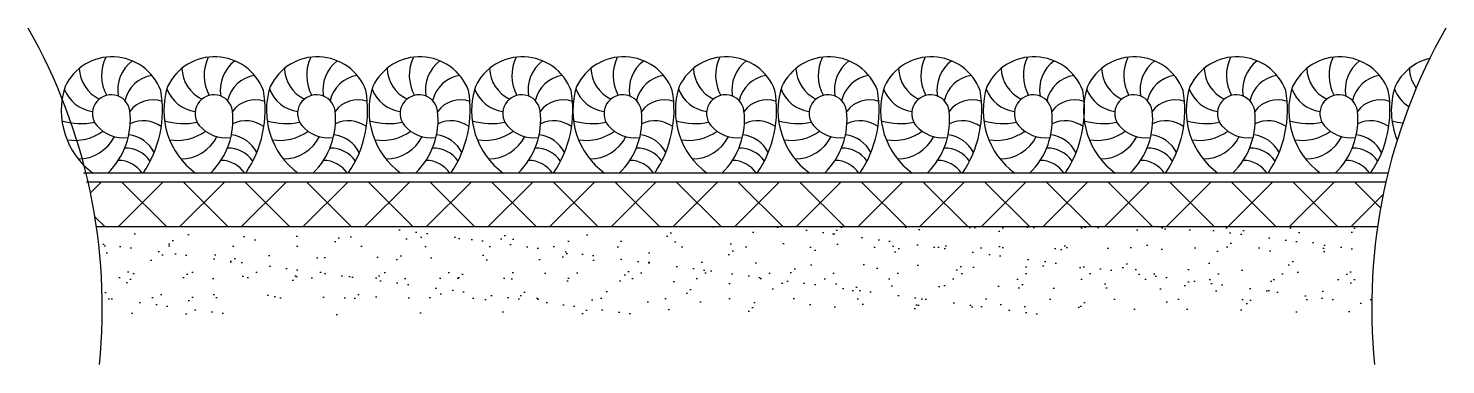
# Model space of a CAD drawing. Extents: x 3023 to 5088, y 1063 to 1554.
import ezdxf

# ---------------------------------------------------------------- set-up
doc = ezdxf.new("R2010")
doc.units = 0
doc.header["$LTSCALE"] = 10
doc.header["$MEASUREMENT"] = 0
for name, color, linetype in [('3', 3, 'CONTINUOUS'), ('7', 7, 'CONTINUOUS'), ('BH', 3, 'CONTINUOUS')]:
    doc.layers.add(name, color=color, linetype=linetype)

msp = doc.modelspace()

# ---------------------------------------------------------------- hatches: boundary and pattern name
at = {"layer": 'BH'}
h = msp.add_hatch(dxfattribs=at)
h.set_pattern_fill('AR-SAND', color=256, scale=30, style=0)
h.set_pattern_definition([(142.5, (137242.257, 21099.535), (1.8898, 57.804713), [0, -45.6, 0, -51, 0, -48.75]), (172.5, (137242.26, 21099.535), (-53.0933, 84.66438), [0, -24.6, 0, -41.1, 0, -15.75]), (212.5, (137279.157, 21099.535), (-93.424256, 0.169772), [0, -15, 0, -54, 0, -70.5]), (222.5, (137279.16, 21099.535), (-90.1838, 26.330267), [0, -7.5, 0, -35.4, 0, -40.5])])
h.paths.add_polyline_path([(3122.1, 1264.2, -0.039114), (3130.6, 1135.5), (4979.8, 1135.5, -0.039114), (4988.3, 1264.2)])

# ---------------------------------------------------------------- linework, layer by layer
at = {"layer": '3'}
for p, q in [((3113.3, 1313.8), (3129, 1329.5)), ((3153.5, 1264.2), (3218.8, 1329.5)), ((3224.4, 1264.2), (3159.1, 1329.5)), ((3243.3, 1264.2), (3308.6, 1329.5)), ((3314.2, 1264.2), (3248.9, 1329.5)), ((3333.1, 1264.2), (3398.4, 1329.5)), ((3404, 1264.2), (3338.7, 1329.5)), ((3422.9, 1264.2), (3488.2, 1329.5)), ((3493.8, 1264.2), (3428.5, 1329.5)), ((3512.7, 1264.2), (3578, 1329.5)), ((3583.6, 1264.2), (3518.3, 1329.5)), ((3602.5, 1264.2), (3667.8, 1329.5)), ((3673.4, 1264.2), (3608.1, 1329.5)), ((3692.3, 1264.2), (3757.6, 1329.5)), ((3763.2, 1264.2), (3697.9, 1329.5)), ((3782.1, 1264.2), (3847.4, 1329.5)), ((3853, 1264.2), (3787.7, 1329.5)), ((3871.9, 1264.2), (3937.2, 1329.5)), ((3942.8, 1264.2), (3877.5, 1329.5)), ((3961.7, 1264.2), (4027, 1329.5)), ((4032.6, 1264.2), (3967.3, 1329.5)), ((4051.5, 1264.2), (4116.8, 1329.5)), ((4122.4, 1264.2), (4057.1, 1329.5)), ((4141.3, 1264.2), (4206.6, 1329.5)), ((4212.2, 1264.2), (4146.9, 1329.5)), ((4231.1, 1264.2), (4296.4, 1329.5)), ((4302, 1264.2), (4236.7, 1329.5)), ((4321, 1264.2), (4386.2, 1329.5)), ((4391.8, 1264.2), (4326.5, 1329.5)), ((4410.8, 1264.2), (4476, 1329.5)), ((4481.6, 1264.2), (4416.3, 1329.5)), ((4500.6, 1264.2), (4565.9, 1329.5)), ((4571.4, 1264.2), (4506.1, 1329.5)), ((4590.4, 1264.2), (4655.7, 1329.5)), ((4661.2, 1264.2), (4595.9, 1329.5)), ((4680.2, 1264.2), (4745.5, 1329.5)), ((4751, 1264.2), (4685.7, 1329.5)), ((4770, 1264.2), (4835.3, 1329.5)), ((4840.8, 1264.2), (4775.5, 1329.5)), ((4859.8, 1264.2), (4925.1, 1329.5)), ((4930.6, 1264.2), (4865.3, 1329.5)), ((4992.8, 1291.8), (4955.1, 1329.5)), ((4949.6, 1264.2), (4996.5, 1311.2)), ((3134.6, 1264.2), (3119.8, 1278.9))]:
    msp.add_line(p, q, dxfattribs=at)
at = {"layer": '7'}
msp.add_line((4988.3, 1264.2), (3122.1, 1264.2), dxfattribs=at)
for points in [[(3190.1, 1342.4, 0.194368), (3215.8, 1463, 0.660862), (3076.4, 1468.8, 0.323639), (3117.1, 1342.4, 0.323639)], [(3339.5, 1342.4, 0.194368), (3365.3, 1463, 0.660862), (3225.8, 1468.8, 0.323639), (3266.5, 1342.4, 0.323639)], [(3489, 1342.4, 0.194368), (3514.7, 1463, 0.660862), (3375.3, 1468.8, 0.323639), (3415.9, 1342.4, 0.323639)], [(3638.4, 1342.4, 0.194368), (3664.1, 1463, 0.660862), (3524.7, 1468.8, 0.323639), (3565.4, 1342.4, 0.323639)], [(3787.8, 1342.4, 0.194368), (3813.6, 1463, 0.660862), (3674.1, 1468.8, 0.323639), (3714.8, 1342.4, 0.323639)], [(3935.3, 1342.4, 0.194368), (3961, 1463, 0.660862), (3821.6, 1468.8, 0.323639), (3862.3, 1342.4, 0.323639)], [(4084.7, 1342.4, 0.194368), (4110.5, 1463, 0.660862), (3971, 1468.8, 0.323639), (4011.7, 1342.4, 0.323639)], [(4234.2, 1342.4, 0.194368), (4259.9, 1463, 0.660862), (4120.5, 1468.8, 0.323639), (4161.1, 1342.4, 0.323639)], [(4383.6, 1342.4, 0.194368), (4409.4, 1463, 0.660862), (4269.9, 1468.8, 0.323639), (4310.6, 1342.4, 0.323639)], [(4533.1, 1342.4, 0.194368), (4558.8, 1463, 0.660862), (4419.3, 1468.8, 0.323639), (4460, 1342.4, 0.323639)], [(4679.4, 1342.4, 0.194368), (4705.1, 1463, 0.660862), (4565.7, 1468.8, 0.323639), (4606.3, 1342.4, 0.323639)], [(4828.8, 1342.4, 0.194368), (4854.6, 1463, 0.660862), (4715.1, 1468.8, 0.323639), (4755.8, 1342.4, 0.323639)], [(4978.3, 1342.4, 0.194368), (5004, 1463, 0.660862), (4864.6, 1468.8, 0.323639), (4905.2, 1342.4, 0.323639)], [(5064.4, 1509.8, 0.225192), (5014, 1468.8, 0.178028), (5016.9, 1390.6, 0.178028)], [(3138.5, 1342.4, 0.234762), (3170.7, 1433.4, 1.312359), (3122.4, 1412, 0.256627), (3167.7, 1394.6)], [(3288, 1342.4, 0.234762), (3320.2, 1433.4, 1.312359), (3271.9, 1412, 0.256627), (3317.2, 1394.6)], [(3437.4, 1342.4, 0.234762), (3469.6, 1433.4, 1.312359), (3421.3, 1412, 0.256627), (3466.6, 1394.6)], [(3586.8, 1342.4, 0.234762), (3619, 1433.4, 1.312359), (3570.7, 1412, 0.256627), (3616, 1394.6)], [(3736.3, 1342.4, 0.234762), (3768.5, 1433.4, 1.312359), (3720.2, 1412, 0.256627), (3765.5, 1394.6)], [(3883.7, 1342.4, 0.234762), (3915.9, 1433.4, 1.312359), (3867.6, 1412, 0.256627), (3912.9, 1394.6)], [(4033.2, 1342.4, 0.234762), (4065.4, 1433.4, 1.312359), (4017.1, 1412, 0.256627), (4062.4, 1394.6)], [(4182.6, 1342.4, 0.234762), (4214.8, 1433.4, 1.312359), (4166.5, 1412, 0.256627), (4211.8, 1394.6)], [(4332, 1342.4, 0.234762), (4364.2, 1433.4, 1.312359), (4315.9, 1412, 0.256627), (4361.2, 1394.6)], [(4481.5, 1342.4, 0.234762), (4513.7, 1433.4, 1.312359), (4465.4, 1412, 0.256627), (4510.7, 1394.6)], [(4627.8, 1342.4, 0.234762), (4660, 1433.4, 1.312359), (4611.7, 1412, 0.256627), (4657, 1394.6)], [(4777.2, 1342.4, 0.234762), (4809.4, 1433.4, 1.312359), (4761.2, 1412, 0.256627), (4806.5, 1394.6)], [(4926.7, 1342.4, 0.234762), (4958.9, 1433.4, 1.312359), (4910.6, 1412, 0.256627), (4955.9, 1394.6)]]:
    msp.add_lwpolyline(points, format="xyb", dxfattribs=at)
for points in [[(5003.5, 1342.4), (3103.3, 1342.4)], [(5000.5, 1329.5), (3107.6, 1329.5)]]:
    msp.add_lwpolyline(points, dxfattribs=at)
at = {"layer": 'BH'}
for centre, radius, start, end in [((2305.1, 1145.7), 825.5, 354.272, 29.6072), ((5805.3, 1145.7), 825.5, 150.3928, 185.728), ((3189.8, 1485), 60.3, 154.0231, 208.8953), ((3339.2, 1485), 60.3, 154.0231, 208.8953), ((3488.6, 1485), 60.3, 154.0231, 208.8953), ((3638.1, 1485), 60.3, 154.0231, 208.8953), ((3787.5, 1485), 60.3, 154.0231, 208.8953), ((3935, 1485), 60.3, 154.0231, 208.8953), ((4084.4, 1485), 60.3, 154.0231, 208.8953), ((4233.8, 1485), 60.3, 154.0231, 208.8953), ((4383.3, 1485), 60.3, 154.0231, 208.8953), ((4532.7, 1485), 60.3, 154.0231, 208.8953), ((4679, 1485), 60.3, 154.0231, 208.8953), ((4828.5, 1485), 60.3, 154.0231, 208.8953), ((4977.9, 1485), 60.3, 154.0231, 208.8953), ((3148.4, 1496.7), 51.3, 181.8253, 244.3471), ((3206.6, 1463.5), 53.6, 127.3756, 189.3856), ((3297.8, 1496.7), 51.3, 181.8253, 244.3471), ((3356.1, 1463.5), 53.6, 127.3756, 189.3856), ((3447.2, 1496.7), 51.3, 181.8253, 244.3471), ((3505.5, 1463.5), 53.6, 127.3756, 189.3856), ((3596.7, 1496.7), 51.3, 181.8253, 244.3471), ((3654.9, 1463.5), 53.6, 127.3756, 189.3856), ((3746.1, 1496.7), 51.3, 181.8253, 244.3471), ((3804.4, 1463.5), 53.6, 127.3756, 189.3856), ((3893.6, 1496.7), 51.3, 181.8253, 244.3471), ((3951.8, 1463.5), 53.6, 127.3756, 189.3856), ((4043, 1496.7), 51.3, 181.8253, 244.3471), ((4101.3, 1463.5), 53.6, 127.3756, 189.3856), ((4192.4, 1496.7), 51.3, 181.8253, 244.3471), ((4250.7, 1463.5), 53.6, 127.3756, 189.3856), ((4341.9, 1496.7), 51.3, 181.8253, 244.3471), ((4400.1, 1463.5), 53.6, 127.3756, 189.3856), ((4491.3, 1496.7), 51.3, 181.8253, 244.3471), ((4549.6, 1463.5), 53.6, 127.3756, 189.3856), ((4637.6, 1496.7), 51.3, 181.8253, 244.3471), ((4695.9, 1463.5), 53.6, 127.3756, 189.3856), ((4787.1, 1496.7), 51.3, 181.8253, 244.3471), ((4845.4, 1463.5), 53.6, 127.3756, 189.3856), ((4936.5, 1496.7), 51.3, 181.8253, 244.3471), ((4994.8, 1463.5), 53.6, 127.3756, 189.3856), ((5086, 1496.7), 51.3, 181.8253, 216.2554), ((3210.7, 1437.2), 48.4, 99.2602, 167.0065), ((3360.2, 1437.2), 48.4, 99.2602, 167.0065), ((3509.6, 1437.2), 48.4, 99.2602, 167.0065), ((3659, 1437.2), 48.4, 99.2602, 167.0065), ((3808.5, 1437.2), 48.4, 99.2602, 167.0065), ((3955.9, 1437.2), 48.4, 99.2602, 167.0065), ((4105.4, 1437.2), 48.4, 99.2602, 167.0065), ((4254.8, 1437.2), 48.4, 99.2602, 167.0065), ((4404.2, 1437.2), 48.4, 99.2602, 167.0065), ((4553.7, 1437.2), 48.4, 99.2602, 167.0065), ((4700, 1437.2), 48.4, 99.2602, 167.0065), ((4849.5, 1437.2), 48.4, 99.2602, 167.0065), ((4998.9, 1437.2), 48.4, 99.2602, 167.0065), ((3122.9, 1482.8), 50.8, 200.1874, 262.6825), ((3204.1, 1408.4), 41, 70.4025, 144.0726), ((3272.3, 1482.8), 50.8, 200.1874, 262.6825), ((3353.5, 1408.4), 41, 70.4025, 144.0726), ((3421.8, 1482.8), 50.8, 200.1874, 262.6825), ((3502.9, 1408.4), 41, 70.4025, 144.0726), ((3571.2, 1482.8), 50.8, 200.1874, 262.6825), ((3652.4, 1408.4), 41, 70.4025, 144.0726), ((3720.6, 1482.8), 50.8, 200.1874, 262.6825), ((3801.8, 1408.4), 41, 70.4025, 144.0726), ((3868.1, 1482.8), 50.8, 200.1874, 262.6825), ((3949.3, 1408.4), 41, 70.4025, 144.0726), ((4017.5, 1482.8), 50.8, 200.1874, 262.6825), ((4098.7, 1408.4), 41, 70.4025, 144.0726), ((4167, 1482.8), 50.8, 200.1874, 262.6825), ((4248.2, 1408.4), 41, 70.4025, 144.0726), ((4316.4, 1482.8), 50.8, 200.1874, 262.6825), ((4397.6, 1408.4), 41, 70.4025, 144.0726), ((4465.8, 1482.8), 50.8, 200.1874, 262.6825), ((4547, 1408.4), 41, 70.4025, 144.0726), ((4612.2, 1482.8), 50.8, 200.1874, 262.6825), ((4693.4, 1408.4), 41, 70.4025, 144.0726), ((4761.6, 1482.8), 50.8, 200.1874, 262.6825), ((4842.8, 1408.4), 41, 70.4025, 144.0726), ((4911, 1482.8), 50.8, 200.1874, 262.6825), ((4992.2, 1408.4), 41, 70.4025, 144.0726), ((5060.5, 1482.8), 50.8, 200.1874, 238.3414), ((3100.1, 1521), 106.2, 254.5381, 280.4601), ((3190.5, 1373.8), 44.9, 54.5614, 115.2485), ((3249.6, 1521), 106.2, 254.5381, 280.4601), ((3339.9, 1373.8), 44.9, 54.5614, 115.2485), ((3399, 1521), 106.2, 254.5381, 280.4601), ((3489.4, 1373.8), 44.9, 54.5614, 115.2485), ((3548.4, 1521), 106.2, 254.5381, 280.4601), ((3638.8, 1373.8), 44.9, 54.5614, 115.2485), ((3697.9, 1521), 106.2, 254.5381, 280.4601), ((3788.2, 1373.8), 44.9, 54.5614, 115.2485), ((3845.3, 1521), 106.2, 254.5381, 280.4601), ((3935.7, 1373.8), 44.9, 54.5614, 115.2485), ((3994.8, 1521), 106.2, 254.5381, 280.4601), ((4085.1, 1373.8), 44.9, 54.5614, 115.2485), ((4144.2, 1521), 106.2, 254.5381, 280.4601), ((4234.6, 1373.8), 44.9, 54.5614, 115.2485), ((4293.7, 1521), 106.2, 254.5381, 280.4601), ((4384, 1373.8), 44.9, 54.5614, 115.2485), ((4443.1, 1521), 106.2, 254.5381, 280.4601), ((4533.5, 1373.8), 44.9, 54.5614, 115.2485), ((4589.4, 1521), 106.2, 254.5381, 280.4601), ((4679.8, 1373.8), 44.9, 54.5614, 115.2485), ((4738.9, 1521), 106.2, 254.5381, 280.4601), ((4829.2, 1373.8), 44.9, 54.5614, 115.2485), ((4888.3, 1521), 106.2, 254.5381, 280.4601), ((4978.7, 1373.8), 44.9, 54.5614, 115.2485), ((5037.7, 1521), 106.2, 254.5381, 263.1773), ((3090.3, 1460.2), 70, 260.8511, 306.0772), ((3095.8, 1421.9), 58.6, 269.629, 333.561), ((3164.6, 1352.1), 46.2, 25.9485, 84.2158), ((3239.7, 1460.2), 70, 260.8511, 306.0772), ((3245.2, 1421.9), 58.6, 269.629, 333.561), ((3314, 1352.1), 46.2, 25.9485, 84.2158), ((3389.1, 1460.2), 70, 260.8511, 306.0772), ((3394.6, 1421.9), 58.6, 269.629, 333.561), ((3463.4, 1352.1), 46.2, 25.9485, 84.2158), ((3538.6, 1460.2), 70, 260.8511, 306.0772), ((3544.1, 1421.9), 58.6, 269.629, 333.561), ((3612.9, 1352.1), 46.2, 25.9485, 84.2158), ((3688, 1460.2), 70, 260.8511, 306.0772), ((3693.5, 1421.9), 58.6, 269.629, 333.561), ((3762.3, 1352.1), 46.2, 25.9485, 84.2158), ((3835.5, 1460.2), 70, 260.8511, 306.0772), ((3841, 1421.9), 58.6, 269.629, 333.561), ((3909.8, 1352.1), 46.2, 25.9485, 84.2158), ((3984.9, 1460.2), 70, 260.8511, 306.0772), ((3990.4, 1421.9), 58.6, 269.629, 333.561), ((4059.2, 1352.1), 46.2, 25.9485, 84.2158), ((4134.3, 1460.2), 70, 260.8511, 306.0772), ((4139.9, 1421.9), 58.6, 269.629, 333.561), ((4208.7, 1352.1), 46.2, 25.9485, 84.2158), ((4283.8, 1460.2), 70, 260.8511, 306.0772), ((4289.3, 1421.9), 58.6, 269.629, 333.561), ((4358.1, 1352.1), 46.2, 25.9485, 84.2158), ((4433.2, 1460.2), 70, 260.8511, 306.0772), ((4438.7, 1421.9), 58.6, 269.629, 333.561), ((4507.5, 1352.1), 46.2, 25.9485, 84.2158), ((4579.6, 1460.2), 70, 260.8511, 306.0772), ((4585.1, 1421.9), 58.6, 269.629, 333.561), ((4653.9, 1352.1), 46.2, 25.9485, 84.2158), ((4729, 1460.2), 70, 260.8511, 306.0772), ((4734.5, 1421.9), 58.6, 269.629, 333.561), ((4803.3, 1352.1), 46.2, 25.9485, 84.2158), ((4878.4, 1460.2), 70, 260.8511, 306.0772), ((4883.9, 1421.9), 58.6, 269.629, 333.561), ((4952.7, 1352.1), 46.2, 25.9485, 84.2158), ((3164.1, 1334.4), 44.6, 35.2346, 90.9435), ((3313.5, 1334.4), 44.6, 35.2346, 90.9435), ((3463, 1334.4), 44.6, 35.2346, 90.9435), ((3612.4, 1334.4), 44.6, 35.2346, 90.9435), ((3761.8, 1334.4), 44.6, 35.2346, 90.9435), ((3909.3, 1334.4), 44.6, 35.2346, 90.9435), ((4058.7, 1334.4), 44.6, 35.2346, 90.9435), ((4208.2, 1334.4), 44.6, 35.2346, 90.9435), ((4357.6, 1334.4), 44.6, 35.2346, 90.9435), ((4507, 1334.4), 44.6, 35.2346, 90.9435), ((4653.4, 1334.4), 44.6, 35.2346, 90.9435), ((4802.8, 1334.4), 44.6, 35.2346, 90.9435), ((4952.3, 1334.4), 44.6, 35.2346, 90.9435), ((3153.7, 1318.6), 42.4, 34.0978, 89.6851), ((3303.1, 1318.6), 42.4, 34.0978, 89.6851), ((3452.5, 1318.6), 42.4, 34.0978, 89.6851), ((3602, 1318.6), 42.4, 34.0978, 89.6851), ((3751.4, 1318.6), 42.4, 34.0978, 89.6851), ((3898.9, 1318.6), 42.4, 34.0978, 89.6851), ((4048.3, 1318.6), 42.4, 34.0978, 89.6851), ((4197.7, 1318.6), 42.4, 34.0978, 89.6851), ((4347.2, 1318.6), 42.4, 34.0978, 89.6851), ((4496.6, 1318.6), 42.4, 34.0978, 89.6851), ((4643, 1318.6), 42.4, 34.0978, 89.6851), ((4792.4, 1318.6), 42.4, 34.0978, 89.6851), ((4941.8, 1318.6), 42.4, 34.0978, 89.6851)]:
    msp.add_arc(centre, radius, start, end, dxfattribs=at)

doc.saveas('drawing.dxf')
